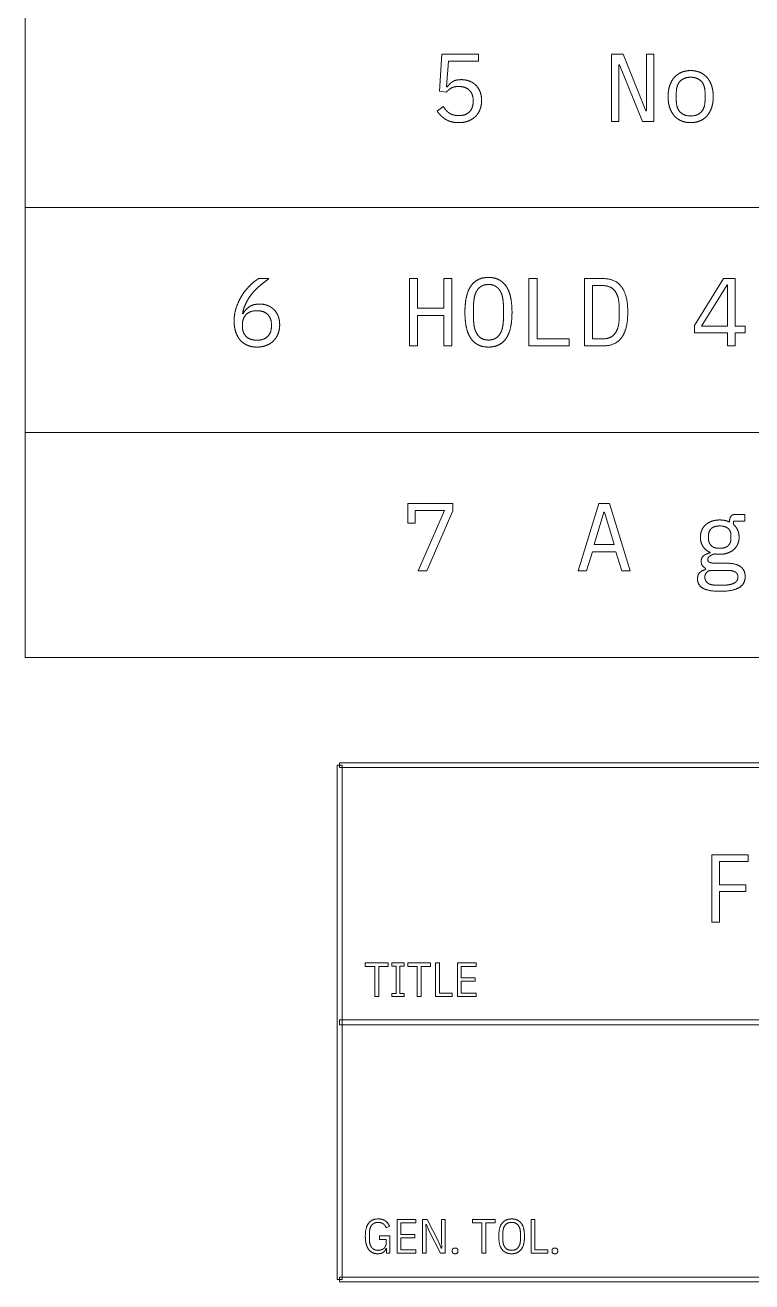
# Model space of a CAD drawing. Header units: millimetres. Extents: x 22 to 584, y 11 to 410.
# Drawn here: x 423.22 to 445.82, y 10.93 to 50.03 of the extents above; entities that cross this region are included whole.
import ezdxf

# ---------------------------------------------------------------- set-up
doc = ezdxf.new("R2010")
doc.units = ezdxf.units.MM
doc.layers.add('dims', color=7, linetype='Continuous', lineweight=5)

msp = doc.modelspace()

# ---------------------------------------------------------------- linework, layer by layer
at = {"layer": 'dims'}
for p, q in [((423.223, 30.35), (423.223, 86.35)), ((436.179, 49.122), (436.104, 47.97)), ((437.319, 49.122), (436.179, 49.122)), ((436.323, 48.102), (436.383, 48.903)), ((436.383, 48.903), (437.319, 48.903)), ((437.319, 48.903), (437.319, 49.122)), ((441.456, 49.122), (441.456, 47.028)), ((441.813, 49.122), (441.456, 49.122)), ((442.527, 47.358), (441.813, 49.122)), ((442.548, 49.122), (442.548, 47.358)), ((442.776, 49.122), (442.548, 49.122)), ((442.776, 47.028), (442.776, 49.122)), ((441.684, 48.792), (441.705, 48.792)), ((441.684, 47.028), (441.684, 48.792)), ((441.705, 48.792), (442.419, 47.028)), ((436.344, 48.102), (436.323, 48.102)), ((436.104, 47.97), (436.317, 47.94)), ((443.469, 47.691), (443.469, 47.913)), ((444.363, 47.913), (444.363, 47.691)), ((436.224, 47.493), (436.035, 47.349)), ((437.154, 47.676), (437.154, 47.652)), ((442.548, 47.358), (442.527, 47.358)), ((441.456, 47.028), (441.684, 47.028)), ((442.419, 47.028), (442.776, 47.028)), ((423.223, 44.35), (566.75, 44.35)), ((430.804, 42.14), (430.48, 42.14)), ((435.169, 42.14), (435.169, 40.046)), ((435.421, 42.14), (435.169, 42.14)), ((435.421, 41.216), (435.421, 42.14)), ((436.237, 42.14), (436.237, 41.216)), ((436.489, 42.14), (436.237, 42.14)), ((436.489, 40.046), (436.489, 42.14)), ((438.889, 42.14), (438.889, 40.046)), ((439.141, 42.14), (438.889, 42.14)), ((439.141, 40.265), (439.141, 42.14)), ((440.614, 42.14), (440.614, 40.046)), ((441.199, 42.14), (440.614, 42.14)), ((440.866, 41.921), (441.187, 41.921)), ((440.866, 40.265), (440.866, 41.921)), ((444.937, 42.14), (444.031, 40.679)), ((444.256, 40.664), (445.051, 41.945)), ((445.304, 42.14), (444.937, 42.14)), ((445.051, 41.945), (445.064, 41.945)), ((445.064, 41.945), (445.064, 40.664)), ((445.304, 40.664), (445.304, 42.14)), ((436.237, 41.216), (435.421, 41.216)), ((437.164, 40.922), (437.164, 41.264)), ((438.094, 41.264), (438.094, 40.922)), ((441.694, 41.255), (441.694, 40.931)), ((429.976, 40.67), (429.976, 40.694)), ((429.994, 41.048), (429.979, 41.054)), ((430.882, 40.694), (430.882, 40.67)), ((435.421, 40.997), (436.237, 40.997)), ((435.421, 40.046), (435.421, 40.997)), ((436.237, 40.997), (436.237, 40.046)), ((444.031, 40.679), (444.031, 40.457)), ((444.031, 40.457), (445.064, 40.457)), ((445.064, 40.664), (444.256, 40.664)), ((445.064, 40.457), (445.064, 40.046)), ((445.615, 40.664), (445.304, 40.664)), ((445.304, 40.457), (445.615, 40.457)), ((445.304, 40.046), (445.304, 40.457)), ((445.615, 40.457), (445.615, 40.664)), ((435.169, 40.046), (435.421, 40.046)), ((436.237, 40.046), (436.489, 40.046)), ((438.889, 40.046), (440.134, 40.046)), ((440.134, 40.265), (439.141, 40.265)), ((440.134, 40.046), (440.134, 40.265)), ((440.614, 40.046), (441.199, 40.046)), ((441.187, 40.265), (440.866, 40.265)), ((445.064, 40.046), (445.304, 40.046)), ((423.223, 37.35), (566.75, 37.35)), ((435.123, 35.14), (435.123, 34.534)), ((436.521, 35.14), (435.123, 35.14)), ((435.348, 34.924), (436.266, 34.924)), ((435.348, 34.534), (435.348, 34.924)), ((436.266, 34.924), (435.447, 33.046)), ((435.717, 33.046), (436.521, 34.918)), ((436.521, 34.918), (436.521, 35.14)), ((441.063, 35.14), (440.421, 33.046)), ((440.919, 33.862), (441.213, 34.873)), ((441.396, 35.14), (441.063, 35.14)), ((441.213, 34.873), (441.24, 34.873)), ((441.24, 34.873), (441.534, 33.862)), ((442.038, 33.046), (441.396, 35.14)), ((445.596, 34.804), (445.311, 34.804)), ((445.596, 34.594), (445.596, 34.804)), ((435.123, 34.534), (435.348, 34.534)), ((445.125, 34.594), (445.125, 34.567)), ((445.248, 34.594), (445.596, 34.594)), ((445.248, 34.489), (445.248, 34.594)), ((444.471, 34.054), (444.471, 34.141)), ((445.17, 34.141), (445.17, 34.054)), ((440.682, 33.046), (440.859, 33.643)), ((440.859, 33.643), (441.594, 33.643)), ((441.534, 33.862), (440.919, 33.862)), ((441.594, 33.643), (441.771, 33.046)), ((444.522, 33.622), (444.522, 33.61)), ((445.041, 33.283), (444.699, 33.283)), ((435.447, 33.046), (435.717, 33.046)), ((440.421, 33.046), (440.682, 33.046)), ((441.771, 33.046), (442.038, 33.046)), ((444.381, 33.127), (444.381, 33.091)), ((444.513, 33.061), (445.05, 33.061)), ((444.942, 32.602), (444.708, 32.602)), ((423.223, 30.35), (566.75, 30.35)), ((433.075, 27), (432.925, 27)), ((432.925, 27), (432.925, 11)), ((583, 27.075), (433, 27.075)), ((433, 27.075), (433, 26.925)), ((433.075, 11), (433.075, 27)), ((433, 26.925), (583, 26.925)), ((444.577, 24.211), (444.577, 22.116)), ((445.708, 24.211), (444.577, 24.211)), ((444.817, 24.001), (445.708, 24.001)), ((444.817, 23.281), (444.817, 24.001)), ((445.708, 24.001), (445.708, 24.211)), ((445.627, 23.281), (444.817, 23.281)), ((444.817, 23.071), (445.627, 23.071)), ((444.817, 22.116), (444.817, 23.071)), ((445.627, 23.071), (445.627, 23.281)), ((444.577, 22.116), (444.817, 22.116)), ((433.8, 20.847), (433.8, 20.742)), ((434.511, 20.847), (433.8, 20.847)), ((433.8, 20.742), (434.096, 20.742)), ((434.096, 20.742), (434.096, 19.8)), ((434.216, 20.742), (434.511, 20.742)), ((434.216, 19.8), (434.216, 20.742)), ((434.511, 20.742), (434.511, 20.847)), ((434.622, 20.847), (434.622, 20.748)), ((435.006, 20.847), (434.622, 20.847)), ((434.622, 20.748), (434.754, 20.748)), ((434.754, 20.748), (434.754, 19.899)), ((434.874, 20.748), (435.006, 20.748)), ((434.874, 19.899), (434.874, 20.748)), ((435.006, 20.748), (435.006, 20.847)), ((435.117, 20.847), (435.117, 20.742)), ((435.828, 20.847), (435.117, 20.847)), ((435.117, 20.742), (435.413, 20.742)), ((435.413, 20.742), (435.413, 19.8)), ((435.533, 20.742), (435.828, 20.742)), ((435.533, 19.8), (435.533, 20.742)), ((435.828, 20.742), (435.828, 20.847)), ((435.984, 20.847), (435.984, 19.8)), ((436.104, 20.847), (435.984, 20.847)), ((436.104, 19.905), (436.104, 20.847)), ((436.664, 20.847), (436.664, 19.8)), ((437.243, 20.847), (436.664, 20.847)), ((436.784, 20.742), (437.243, 20.742)), ((436.784, 20.382), (436.784, 20.742)), ((437.243, 20.742), (437.243, 20.847)), ((437.214, 20.382), (436.784, 20.382)), ((437.214, 20.277), (437.214, 20.382)), ((436.784, 20.277), (437.214, 20.277)), ((436.784, 19.905), (436.784, 20.277)), ((434.096, 19.8), (434.216, 19.8)), ((434.622, 19.899), (434.622, 19.8)), ((434.754, 19.899), (434.622, 19.899)), ((434.622, 19.8), (435.006, 19.8)), ((435.006, 19.899), (434.874, 19.899)), ((435.006, 19.8), (435.006, 19.899)), ((435.413, 19.8), (435.533, 19.8)), ((435.984, 19.8), (436.501, 19.8)), ((436.501, 19.905), (436.104, 19.905)), ((436.501, 19.8), (436.501, 19.905)), ((436.664, 19.8), (437.243, 19.8)), ((437.243, 19.905), (436.784, 19.905)), ((437.243, 19.8), (437.243, 19.905)), ((583, 19.075), (433, 19.075)), ((433, 19.075), (433, 18.925)), ((433, 18.925), (583, 18.925)), ((434.451, 12.601), (434.55, 12.661)), ((434.787, 12.865), (434.787, 11.818)), ((435.366, 12.865), (434.787, 12.865)), ((434.907, 12.76), (435.366, 12.76)), ((434.907, 12.4), (434.907, 12.76)), ((435.366, 12.76), (435.366, 12.865)), ((435.576, 12.865), (435.576, 11.818)), ((435.723, 12.865), (435.576, 12.865)), ((435.683, 12.713), (435.698, 12.713)), ((435.693, 12.498), (435.683, 12.713)), ((435.698, 12.713), (435.789, 12.498)), ((436.071, 12.185), (435.723, 12.865)), ((436.167, 12.865), (436.167, 12.185)), ((436.284, 12.865), (436.167, 12.865)), ((436.284, 11.818), (436.284, 12.865)), ((437.128, 12.865), (437.128, 12.76)), ((437.839, 12.865), (437.128, 12.865)), ((437.128, 12.76), (437.424, 12.76)), ((437.424, 12.76), (437.424, 11.818)), ((437.544, 12.76), (437.839, 12.76)), ((437.544, 11.818), (437.544, 12.76)), ((437.839, 12.76), (437.839, 12.865)), ((438.953, 12.865), (438.953, 11.818)), ((439.073, 12.865), (438.953, 12.865)), ((439.073, 11.923), (439.073, 12.865)), ((433.929, 12.224), (433.929, 12.458)), ((434.243, 12.353), (434.243, 12.248)), ((434.567, 12.353), (434.243, 12.353)), ((434.243, 12.248), (434.45, 12.248)), ((434.45, 12.248), (434.45, 12.134)), ((434.567, 11.818), (434.567, 12.353)), ((435.338, 12.4), (434.907, 12.4)), ((434.907, 12.295), (435.338, 12.295)), ((434.907, 11.923), (434.907, 12.295)), ((435.338, 12.295), (435.338, 12.4)), ((435.693, 11.818), (435.693, 12.498)), ((435.789, 12.498), (436.137, 11.818)), ((436.163, 11.969), (436.071, 12.185)), ((436.167, 12.185), (436.178, 11.969)), ((438.078, 12.224), (438.078, 12.458)), ((438.621, 12.458), (438.621, 12.224)), ((434.441, 11.963), (434.456, 11.963)), ((434.456, 11.963), (434.456, 11.818)), ((434.456, 11.818), (434.567, 11.818)), ((434.787, 11.818), (435.366, 11.818)), ((435.366, 11.923), (434.907, 11.923)), ((435.366, 11.818), (435.366, 11.923)), ((435.576, 11.818), (435.693, 11.818)), ((436.137, 11.818), (436.284, 11.818)), ((436.178, 11.969), (436.163, 11.969)), ((436.504, 11.9), (436.504, 11.876)), ((436.681, 11.876), (436.681, 11.9)), ((437.424, 11.818), (437.544, 11.818)), ((438.953, 11.818), (439.47, 11.818)), ((439.47, 11.923), (439.073, 11.923)), ((439.47, 11.818), (439.47, 11.923)), ((439.605, 11.9), (439.605, 11.876)), ((439.782, 11.876), (439.782, 11.9)), ((432.925, 11), (433.075, 11)), ((583, 11.075), (433, 11.075)), ((433, 11.075), (433, 10.925)), ((433, 10.925), (583, 10.925))]:
    msp.add_line(p, q, dxfattribs=at)
for points in [[(443.401, 48.391), (443.493, 48.498), (443.623, 48.555)], [(443.623, 48.555), (443.754, 48.612), (443.916, 48.612)], [(443.916, 48.612), (444.078, 48.612), (444.208, 48.555)], [(444.208, 48.555), (444.339, 48.498), (444.43, 48.391)], [(436.344, 48.102), (436.422, 48.207), (436.518, 48.269)], [(436.701, 48.117), (436.551, 48.117), (436.468, 48.066)], [(436.518, 48.269), (436.614, 48.33), (436.782, 48.33)], [(437.037, 48), (436.92, 48.117), (436.701, 48.117)], [(436.782, 48.33), (436.92, 48.33), (437.035, 48.286)], [(437.035, 48.286), (437.151, 48.243), (437.235, 48.159)], [(437.235, 48.159), (437.319, 48.075), (437.367, 47.956)], [(443.214, 47.802), (443.214, 47.985), (443.262, 48.135)], [(443.262, 48.135), (443.31, 48.285), (443.401, 48.391)], [(443.592, 48.285), (443.469, 48.165), (443.469, 47.913)], [(443.916, 48.405), (443.715, 48.405), (443.592, 48.285)], [(444.24, 48.285), (444.117, 48.405), (443.916, 48.405)], [(444.363, 47.913), (444.363, 48.165), (444.24, 48.285)], [(444.43, 48.391), (444.522, 48.285), (444.57, 48.135)], [(444.57, 48.135), (444.618, 47.985), (444.618, 47.802)], [(436.468, 48.066), (436.386, 48.015), (436.317, 47.94)], [(437.154, 47.676), (437.154, 47.883), (437.037, 48)], [(437.367, 47.956), (437.415, 47.838), (437.415, 47.685)], [(443.262, 47.467), (443.214, 47.616), (443.214, 47.802)], [(444.618, 47.802), (444.618, 47.616), (444.57, 47.467)], [(436.143, 47.217), (436.083, 47.28), (436.035, 47.349)], [(436.224, 47.493), (436.266, 47.43), (436.309, 47.379)], [(436.309, 47.379), (436.353, 47.328), (436.41, 47.29)], [(436.707, 47.211), (436.923, 47.211), (437.038, 47.328)], [(437.038, 47.328), (437.154, 47.445), (437.154, 47.652)], [(437.367, 47.405), (437.319, 47.277), (437.226, 47.185)], [(437.415, 47.685), (437.415, 47.532), (437.367, 47.405)], [(443.401, 47.212), (443.31, 47.319), (443.262, 47.467)], [(443.469, 47.691), (443.469, 47.439), (443.592, 47.319)], [(443.592, 47.319), (443.715, 47.199), (443.916, 47.199)], [(443.916, 47.199), (444.117, 47.199), (444.24, 47.319)], [(444.24, 47.319), (444.363, 47.439), (444.363, 47.691)], [(444.57, 47.467), (444.522, 47.319), (444.43, 47.212)], [(436.282, 47.103), (436.203, 47.154), (436.143, 47.217)], [(436.465, 47.022), (436.362, 47.052), (436.282, 47.103)], [(436.41, 47.29), (436.467, 47.253), (436.539, 47.232)], [(436.701, 46.992), (436.569, 46.992), (436.465, 47.022)], [(436.539, 47.232), (436.611, 47.211), (436.707, 47.211)], [(437.001, 47.043), (436.869, 46.992), (436.701, 46.992)], [(437.226, 47.185), (437.133, 47.094), (437.001, 47.043)], [(443.623, 47.049), (443.493, 47.106), (443.401, 47.212)], [(443.916, 46.992), (443.754, 46.992), (443.623, 47.049)], [(444.208, 47.049), (444.078, 46.992), (443.916, 46.992)], [(444.43, 47.212), (444.339, 47.106), (444.208, 47.049)], [(429.972, 41.628), (430.081, 41.798), (430.216, 41.928)], [(430.216, 41.928), (430.351, 42.059), (430.48, 42.14)], [(430.5, 41.9), (430.366, 41.783), (430.264, 41.655)], [(430.804, 42.14), (430.634, 42.017), (430.5, 41.9)], [(436.939, 41.55), (436.981, 41.753), (437.071, 41.891)], [(437.071, 41.891), (437.161, 42.029), (437.299, 42.102)], [(437.416, 41.907), (437.329, 41.858), (437.272, 41.768)], [(437.299, 42.102), (437.437, 42.176), (437.629, 42.176)], [(437.629, 41.957), (437.504, 41.957), (437.416, 41.907)], [(437.629, 42.176), (437.821, 42.176), (437.959, 42.102)], [(437.842, 41.907), (437.755, 41.957), (437.629, 41.957)], [(437.986, 41.768), (437.929, 41.858), (437.842, 41.907)], [(437.959, 42.102), (438.097, 42.029), (438.187, 41.891)], [(438.187, 41.891), (438.277, 41.753), (438.319, 41.55)], [(441.567, 41.747), (441.439, 41.921), (441.187, 41.921)], [(441.199, 42.14), (441.584, 42.14), (441.772, 41.876)], [(441.772, 41.876), (441.961, 41.612), (441.961, 41.093)], [(429.792, 41.253), (429.862, 41.459), (429.972, 41.628)], [(430.264, 41.655), (430.162, 41.528), (430.093, 41.382)], [(436.897, 41.093), (436.897, 41.348), (436.939, 41.55)], [(437.19, 41.549), (437.164, 41.42), (437.164, 41.264)], [(437.272, 41.768), (437.215, 41.678), (437.19, 41.549)], [(438.069, 41.549), (438.044, 41.678), (437.986, 41.768)], [(438.094, 41.264), (438.094, 41.42), (438.069, 41.549)], [(438.319, 41.55), (438.361, 41.348), (438.361, 41.093)], [(441.694, 41.255), (441.694, 41.573), (441.567, 41.747)], [(429.721, 40.814), (429.721, 41.048), (429.792, 41.253)], [(430.093, 41.382), (430.024, 41.237), (429.979, 41.054)], [(429.994, 41.048), (430.069, 41.177), (430.192, 41.262)], [(430.429, 41.141), (430.214, 41.141), (430.095, 41.024)], [(430.192, 41.262), (430.315, 41.348), (430.51, 41.348)], [(430.764, 41.024), (430.645, 41.141), (430.429, 41.141)], [(430.51, 41.348), (430.649, 41.348), (430.762, 41.303)], [(430.762, 41.303), (430.876, 41.258), (430.96, 41.174)], [(430.96, 41.174), (431.044, 41.09), (431.091, 40.97)], [(436.939, 40.634), (436.897, 40.835), (436.897, 41.093)], [(438.361, 41.093), (438.361, 40.835), (438.319, 40.634)], [(441.961, 41.093), (441.961, 40.574), (441.772, 40.31)], [(429.771, 40.478), (429.721, 40.628), (429.721, 40.814)], [(430.095, 41.024), (429.976, 40.907), (429.976, 40.694)], [(429.976, 40.67), (429.976, 40.457), (430.095, 40.34)], [(430.882, 40.694), (430.882, 40.907), (430.764, 41.024)], [(430.764, 40.34), (430.882, 40.457), (430.882, 40.67)], [(431.137, 40.703), (431.137, 40.55), (431.086, 40.422)], [(431.091, 40.97), (431.137, 40.85), (431.137, 40.703)], [(437.164, 40.922), (437.164, 40.763), (437.19, 40.635)], [(438.069, 40.635), (438.094, 40.763), (438.094, 40.922)], [(441.567, 40.439), (441.694, 40.613), (441.694, 40.931)], [(429.912, 40.224), (429.82, 40.328), (429.771, 40.478)], [(430.095, 40.34), (430.214, 40.223), (430.429, 40.223)], [(430.429, 40.223), (430.645, 40.223), (430.764, 40.34)], [(431.086, 40.422), (431.035, 40.295), (430.944, 40.203)], [(437.071, 40.295), (436.981, 40.433), (436.939, 40.634)], [(437.299, 40.083), (437.161, 40.157), (437.071, 40.295)], [(437.19, 40.635), (437.215, 40.508), (437.272, 40.418)], [(437.272, 40.418), (437.329, 40.328), (437.416, 40.278)], [(437.416, 40.278), (437.504, 40.229), (437.629, 40.229)], [(437.629, 40.229), (437.755, 40.229), (437.842, 40.278)], [(437.842, 40.278), (437.929, 40.328), (437.986, 40.418)], [(438.187, 40.295), (438.097, 40.157), (437.959, 40.083)], [(437.986, 40.418), (438.044, 40.508), (438.069, 40.635)], [(438.319, 40.634), (438.277, 40.433), (438.187, 40.295)], [(441.187, 40.265), (441.439, 40.265), (441.567, 40.439)], [(441.772, 40.31), (441.584, 40.046), (441.199, 40.046)], [(430.135, 40.065), (430.004, 40.121), (429.912, 40.224)], [(430.432, 40.01), (430.267, 40.01), (430.135, 40.065)], [(430.722, 40.061), (430.591, 40.01), (430.432, 40.01)], [(430.944, 40.203), (430.852, 40.112), (430.722, 40.061)], [(437.629, 40.01), (437.437, 40.01), (437.299, 40.083)], [(437.959, 40.083), (437.821, 40.01), (437.629, 40.01)], [(445.167, 34.744), (445.209, 34.804), (445.311, 34.804)], [(444.261, 34.312), (444.303, 34.411), (444.382, 34.481)], [(444.382, 34.481), (444.462, 34.552), (444.573, 34.591)], [(444.819, 34.444), (444.639, 34.444), (444.555, 34.361)], [(444.573, 34.591), (444.684, 34.63), (444.819, 34.63)], [(444.819, 34.63), (444.993, 34.63), (445.125, 34.567)], [(445.084, 34.361), (444.999, 34.444), (444.819, 34.444)], [(445.125, 34.594), (445.125, 34.684), (445.167, 34.744)], [(445.248, 34.489), (445.332, 34.417), (445.377, 34.318)], [(444.219, 34.096), (444.219, 34.213), (444.261, 34.312)], [(444.298, 33.808), (444.219, 33.931), (444.219, 34.096)], [(444.555, 34.361), (444.471, 34.279), (444.471, 34.141)], [(444.471, 34.054), (444.471, 33.916), (444.555, 33.832)], [(445.17, 34.141), (445.17, 34.279), (445.084, 34.361)], [(445.084, 33.832), (445.17, 33.916), (445.17, 34.054)], [(445.377, 34.318), (445.422, 34.219), (445.422, 34.096)], [(445.422, 34.096), (445.422, 33.979), (445.379, 33.88)], [(444.522, 33.622), (444.378, 33.685), (444.298, 33.808)], [(444.555, 33.832), (444.639, 33.748), (444.819, 33.748)], [(444.819, 33.748), (444.999, 33.748), (445.084, 33.832)], [(445.257, 33.71), (445.179, 33.64), (445.066, 33.601)], [(445.379, 33.88), (445.335, 33.781), (445.257, 33.71)], [(444.243, 33.34), (444.243, 33.46), (444.322, 33.52)], [(444.279, 33.211), (444.243, 33.262), (444.243, 33.34)], [(444.322, 33.52), (444.402, 33.58), (444.522, 33.61)], [(444.471, 33.466), (444.45, 33.436), (444.45, 33.397)], [(444.45, 33.397), (444.45, 33.328), (444.519, 33.305)], [(444.525, 33.518), (444.492, 33.496), (444.471, 33.466)], [(444.519, 33.305), (444.588, 33.283), (444.699, 33.283)], [(444.597, 33.554), (444.558, 33.541), (444.525, 33.518)], [(444.672, 33.574), (444.636, 33.568), (444.597, 33.554)], [(444.744, 33.565), (444.708, 33.568), (444.672, 33.574)], [(444.819, 33.562), (444.78, 33.562), (444.744, 33.565)], [(445.066, 33.601), (444.954, 33.562), (444.819, 33.562)], [(445.041, 33.283), (445.341, 33.283), (445.476, 33.17)], [(444.129, 32.794), (444.129, 32.92), (444.195, 32.989)], [(444.195, 32.989), (444.261, 33.058), (444.381, 33.091)], [(444.381, 33.127), (444.315, 33.16), (444.279, 33.211)], [(444.513, 33.061), (444.357, 32.998), (444.357, 32.851)], [(444.357, 32.851), (444.357, 32.749), (444.438, 32.675)], [(445.311, 33.005), (445.236, 33.061), (445.05, 33.061)], [(445.269, 32.666), (445.386, 32.731), (445.386, 32.857)], [(445.386, 32.857), (445.386, 32.95), (445.311, 33.005)], [(445.611, 32.869), (445.611, 32.635), (445.416, 32.523)], [(445.476, 33.17), (445.611, 33.058), (445.611, 32.869)], [(444.292, 32.509), (444.129, 32.608), (444.129, 32.794)], [(444.831, 32.41), (444.456, 32.41), (444.292, 32.509)], [(444.438, 32.675), (444.519, 32.602), (444.708, 32.602)], [(445.416, 32.523), (445.221, 32.41), (444.831, 32.41)], [(444.942, 32.602), (445.152, 32.602), (445.269, 32.666)], [(433.8, 12.341), (433.8, 12.622), (433.905, 12.752)], [(433.905, 12.752), (434.01, 12.883), (434.201, 12.883)], [(434, 12.69), (433.929, 12.604), (433.929, 12.458)], [(434.201, 12.776), (434.07, 12.776), (434, 12.69)], [(434.201, 12.883), (434.339, 12.883), (434.421, 12.824)], [(434.36, 12.73), (434.298, 12.776), (434.201, 12.776)], [(434.451, 12.601), (434.421, 12.683), (434.36, 12.73)], [(434.421, 12.824), (434.504, 12.764), (434.55, 12.661)], [(437.949, 12.341), (437.949, 12.622), (438.054, 12.752)], [(438.054, 12.752), (438.159, 12.883), (438.349, 12.883)], [(438.148, 12.69), (438.078, 12.604), (438.078, 12.458)], [(438.349, 12.776), (438.219, 12.776), (438.148, 12.69)], [(438.349, 12.883), (438.54, 12.883), (438.645, 12.752)], [(438.55, 12.69), (438.48, 12.776), (438.349, 12.776)], [(438.621, 12.458), (438.621, 12.604), (438.55, 12.69)], [(438.645, 12.752), (438.75, 12.622), (438.75, 12.341)], [(433.828, 12.099), (433.8, 12.202), (433.8, 12.341)], [(433.929, 12.224), (433.929, 12.079), (434, 11.993)], [(434.43, 12.038), (434.45, 12.08), (434.45, 12.134)], [(438.054, 11.93), (437.949, 12.061), (437.949, 12.341)], [(438.078, 12.224), (438.078, 12.079), (438.148, 11.993)], [(438.55, 11.993), (438.621, 12.079), (438.621, 12.224)], [(438.75, 12.341), (438.75, 12.061), (438.645, 11.93)], [(433.905, 11.93), (433.856, 11.996), (433.828, 12.099)], [(434.025, 11.832), (433.955, 11.864), (433.905, 11.93)], [(434, 11.993), (434.07, 11.906), (434.201, 11.906)], [(434.181, 11.8), (434.096, 11.8), (434.025, 11.832)], [(434.36, 11.846), (434.297, 11.8), (434.181, 11.8)], [(434.201, 11.906), (434.252, 11.906), (434.297, 11.921)], [(434.297, 11.921), (434.343, 11.936), (434.377, 11.966)], [(434.441, 11.963), (434.424, 11.893), (434.36, 11.846)], [(434.377, 11.966), (434.411, 11.995), (434.43, 12.038)], [(436.504, 11.9), (436.504, 11.977), (436.593, 11.977)], [(436.593, 11.8), (436.504, 11.8), (436.504, 11.876)], [(436.593, 11.977), (436.681, 11.977), (436.681, 11.9)], [(436.681, 11.876), (436.681, 11.8), (436.593, 11.8)], [(438.349, 11.8), (438.159, 11.8), (438.054, 11.93)], [(438.148, 11.993), (438.219, 11.906), (438.349, 11.906)], [(438.349, 11.906), (438.48, 11.906), (438.55, 11.993)], [(438.645, 11.93), (438.54, 11.8), (438.349, 11.8)], [(439.605, 11.9), (439.605, 11.977), (439.694, 11.977)], [(439.694, 11.8), (439.605, 11.8), (439.605, 11.876)], [(439.694, 11.977), (439.782, 11.977), (439.782, 11.9)], [(439.782, 11.876), (439.782, 11.8), (439.694, 11.8)]]:
    msp.add_open_spline(points, degree=2, dxfattribs=at)

doc.saveas('drawing.dxf')
